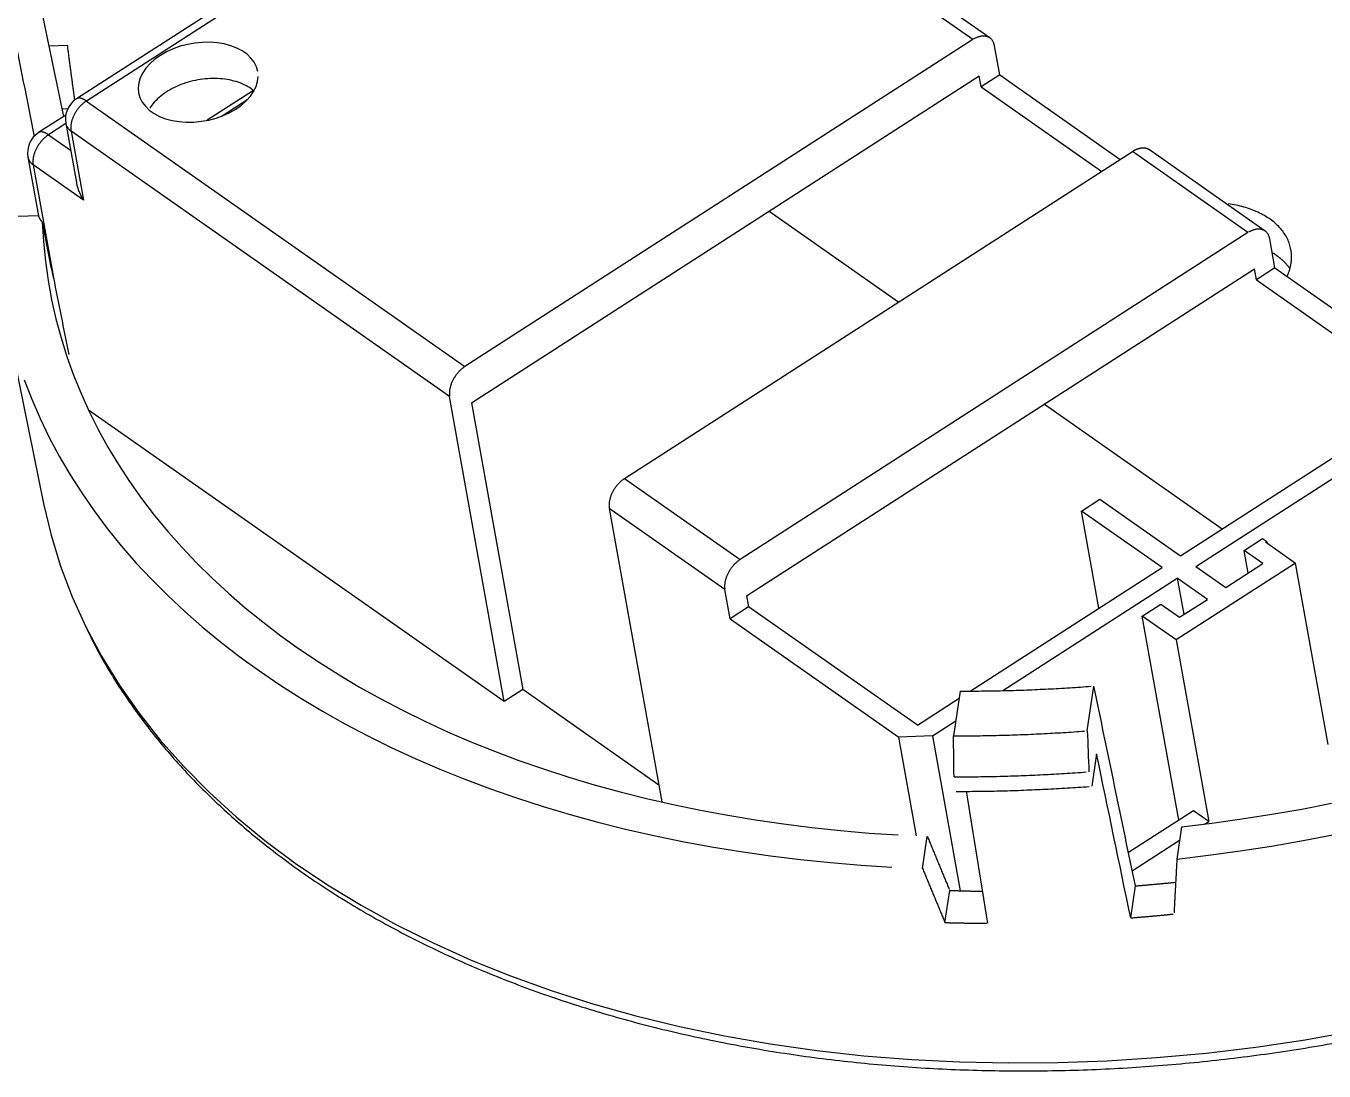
# Model space of a CAD drawing. Extents: x 31 to 995, y 307 to 726.
# Drawn here: x 371.97 to 398.8, y 536.84 to 558.44 of the extents above; entities that cross this region are included whole.
import ezdxf

# ---------------------------------------------------------------- set-up
doc = ezdxf.new("R2010")
doc.units = 0
doc.header["$LTSCALE"] = 10
doc.header["$MEASUREMENT"] = 0
doc.layers.add('3', color=7, linetype='Continuous')

msp = doc.modelspace()

# ---------------------------------------------------------------- linework, layer by layer
at = {"layer": '3', "linetype": 'Continuous'}
for p, q in [((383.509, 563.684), (373.014, 556.931)), ((383.713, 563.639), (373.217, 556.885)), ((391.538, 558.153), (383.713, 563.639)), ((391.892, 558.187), (384.067, 563.673)), ((391.538, 558.153), (381.042, 551.399)), ((372.439, 558.022), (372.821, 558.036)), ((392.096, 557.424), (391.988, 558.024)), ((381.177, 550.649), (391.672, 557.402)), ((391.713, 557.177), (391.672, 557.402)), ((392.096, 557.424), (391.713, 557.177)), ((392.096, 557.424), (394.587, 555.677)), ((376.672, 557.1), (375.716, 556.486)), ((391.713, 557.177), (394.204, 555.431)), ((372.71, 556.725), (372.835, 556.73)), ((373.217, 556.885), (381.042, 551.399)), ((376.002, 556.568), (376.558, 556.925)), ((372.791, 556.592), (372.231, 556.232)), ((372.793, 556.417), (372.435, 556.187)), ((372.792, 556.422), (373.011, 555.2)), ((380.726, 550.777), (372.901, 556.264)), ((372.901, 556.264), (373.156, 554.838)), ((372.435, 556.187), (372.891, 555.867)), ((372.01, 555.724), (372.226, 554.515)), ((384.342, 549.085), (394.838, 555.839)), ((397.226, 554.165), (394.838, 555.839)), ((397.581, 554.199), (395.192, 555.873)), ((372.119, 555.565), (372.536, 553.237)), ((373.156, 554.838), (372.119, 555.565)), ((387.33, 554.608), (390.007, 552.731)), ((372.226, 554.515), (371.31, 554.481)), ((397.226, 554.165), (386.731, 547.411)), ((397.784, 553.436), (397.677, 554.036)), ((386.865, 546.661), (397.361, 553.414)), ((397.401, 553.189), (397.361, 553.414)), ((397.784, 553.436), (397.401, 553.189)), ((397.784, 553.436), (402.524, 550.113)), ((397.401, 553.189), (400.889, 550.744)), ((371.513, 552.609), (372.332, 548.569)), ((381.854, 544.476), (380.726, 550.777)), ((381.177, 550.649), (382.237, 544.722)), ((393.018, 550.62), (396.693, 548.043)), ((395.833, 547.49), (400.889, 550.744)), ((381.854, 544.476), (373.262, 550.499)), ((396.147, 547.27), (401.204, 550.523)), ((384.342, 549.085), (386.731, 547.411)), ((386.415, 546.789), (384.026, 548.464)), ((384.026, 548.464), (385.111, 542.401)), ((393.784, 548.411), (394.167, 548.658)), ((395.45, 547.244), (393.784, 548.411)), ((394.144, 546.403), (393.784, 548.411)), ((394.167, 548.658), (395.833, 547.49)), ((397.147, 547.599), (397.53, 547.845)), ((397.53, 547.845), (397.611, 547.789)), ((397.611, 547.789), (397.588, 547.774)), ((397.588, 547.774), (398.211, 547.338)), ((397.611, 547.789), (397.617, 547.754)), ((398.211, 547.338), (395.744, 545.75)), ((397.536, 547.326), (397.147, 547.599)), ((397.231, 547.129), (397.147, 547.599)), ((398.883, 543.587), (398.211, 547.338)), ((391.487, 544.693), (395.45, 547.244)), ((396.147, 547.27), (396.77, 546.833)), ((396.77, 546.833), (397.536, 547.326)), ((392.157, 544.702), (395.764, 547.023)), ((396.387, 546.586), (395.764, 547.023)), ((395.764, 547.023), (395.899, 546.272)), ((386.522, 546.189), (386.415, 546.789)), ((386.865, 546.661), (386.905, 546.436)), ((395.813, 546.217), (396.387, 546.586)), ((386.905, 546.436), (386.522, 546.189)), ((390.394, 543.99), (386.905, 546.436)), ((395.041, 546.243), (395.424, 546.49)), ((395.424, 546.49), (395.813, 546.217)), ((386.522, 546.189), (390.011, 543.743)), ((395.744, 545.75), (395.041, 546.243)), ((395.796, 542.023), (395.041, 546.243)), ((395.744, 545.75), (396.415, 541.999)), ((382.237, 544.722), (381.854, 544.476)), ((385.048, 542.751), (382.237, 544.722)), ((391.276, 544.693), (391.14, 543.767)), ((393.905, 543.871), (394.042, 544.797)), ((390.394, 543.99), (391.254, 544.543)), ((390.708, 543.77), (391.185, 544.077)), ((390.708, 543.77), (390.011, 543.743)), ((390.376, 541.7), (390.011, 543.743)), ((390.708, 543.77), (391.281, 540.567)), ((394.097, 543.398), (393.998, 542.725)), ((396.101, 542.219), (394.757, 541.355)), ((396.415, 541.999), (396.101, 542.219)), ((396.331, 541.945), (396.415, 541.999)), ((395.854, 541.888), (395.757, 541.223)), ((390.501, 541.026), (390.599, 541.691)), ((394.835, 540.982), (395.814, 541.612)), ((394.802, 540.006), (394.9, 540.668)), ((390.963, 539.91), (391.061, 540.573))]:
    msp.add_line(p, q, dxfattribs=at)
for points in [[(376.758, 557.494, 0), (376.731, 557.592, 0), (376.684, 557.685, 0), (376.62, 557.772, 0), (376.538, 557.85, 0), (376.44, 557.92, 0), (376.327, 557.979, 0), (376.203, 558.028, 0), (376.067, 558.064, 0), (375.923, 558.088, 0), (375.773, 558.099, 0), (375.619, 558.097, 0), (375.463, 558.083, 0), (375.308, 558.055, 0), (375.157, 558.015, 0), (375.012, 557.963, 0), (374.875, 557.901, 0), (374.748, 557.828, 0), (374.634, 557.747, 0), (374.533, 557.658, 0), (374.449, 557.564, 0), (374.381, 557.464, 0), (374.331, 557.362, 0), (374.301, 557.259, 0), (374.289, 557.155, 0), (374.298, 557.053, 0), (374.325, 556.955, 0), (374.372, 556.862, 0), (374.436, 556.776, 0), (374.518, 556.697, 0), (374.616, 556.627, 0), (374.729, 556.568, 0), (374.854, 556.519, 0), (374.989, 556.483, 0), (375.133, 556.459, 0), (375.283, 556.448, 0), (375.437, 556.45, 0), (375.593, 556.465, 0), (375.748, 556.492, 0), (375.899, 556.532, 0), (376.044, 556.584, 0), (376.181, 556.646, 0), (376.308, 556.719, 0), (376.422, 556.8, 0), (376.523, 556.889, 0), (376.607, 556.983, 0), (376.675, 557.083, 0), (376.725, 557.185, 0), (376.755, 557.289, 0), (376.767, 557.392, 0)], [(391.988, 558.024, 0), (391.986, 558.036, 0), (391.983, 558.047, 0), (391.98, 558.058, 0), (391.977, 558.069, 0), (391.973, 558.08, 0), (391.969, 558.09, 0), (391.964, 558.1, 0), (391.959, 558.11, 0), (391.954, 558.119, 0), (391.949, 558.128, 0), (391.943, 558.137, 0), (391.937, 558.145, 0), (391.93, 558.153, 0), (391.923, 558.16, 0), (391.916, 558.167, 0), (391.908, 558.174, 0), (391.901, 558.181, 0), (391.893, 558.187, 0), (391.884, 558.192, 0), (391.876, 558.197, 0), (391.867, 558.202, 0), (391.858, 558.207, 0), (391.848, 558.211, 0), (391.838, 558.214, 0), (391.829, 558.217, 0), (391.818, 558.22, 0), (391.808, 558.222, 0), (391.798, 558.224, 0), (391.787, 558.225, 0), (391.776, 558.226, 0), (391.765, 558.226, 0), (391.754, 558.226, 0), (391.742, 558.226, 0), (391.731, 558.225, 0), (391.719, 558.224, 0), (391.708, 558.222, 0), (391.696, 558.22, 0), (391.684, 558.217, 0), (391.672, 558.214, 0), (391.66, 558.21, 0), (391.648, 558.207, 0), (391.635, 558.202, 0), (391.623, 558.197, 0), (391.611, 558.192, 0), (391.599, 558.187, 0), (391.587, 558.181, 0), (391.574, 558.174, 0), (391.562, 558.167, 0), (391.55, 558.16, 0)], [(372.821, 558.036, 0), (372.824, 558.013, 0), (372.827, 557.991, 0), (372.83, 557.968, 0), (372.833, 557.945, 0), (372.836, 557.923, 0), (372.839, 557.9, 0), (372.842, 557.877, 0), (372.845, 557.854, 0), (372.848, 557.832, 0), (372.851, 557.809, 0), (372.854, 557.786, 0), (372.857, 557.764, 0), (372.86, 557.741, 0), (372.863, 557.718, 0), (372.866, 557.695, 0), (372.869, 557.673, 0), (372.872, 557.65, 0), (372.875, 557.627, 0), (372.878, 557.605, 0), (372.881, 557.582, 0), (372.884, 557.559, 0), (372.887, 557.537, 0), (372.89, 557.514, 0), (372.893, 557.491, 0), (372.896, 557.468, 0), (372.899, 557.446, 0), (372.902, 557.423, 0), (372.905, 557.4, 0), (372.908, 557.378, 0), (372.911, 557.355, 0), (372.914, 557.332, 0), (372.917, 557.309, 0), (372.921, 557.287, 0), (372.924, 557.264, 0), (372.927, 557.241, 0), (372.93, 557.219, 0), (372.933, 557.196, 0), (372.936, 557.173, 0), (372.939, 557.151, 0), (372.942, 557.128, 0), (372.945, 557.105, 0), (372.948, 557.082, 0), (372.951, 557.06, 0), (372.954, 557.037, 0), (372.957, 557.014, 0), (372.96, 556.992, 0), (372.963, 556.969, 0), (372.966, 556.946, 0), (372.969, 556.924, 0)], [(376.62, 557.14, 0), (376.586, 557.162, 0), (376.551, 557.183, 0), (376.515, 557.203, 0), (376.477, 557.222, 0), (376.437, 557.24, 0), (376.396, 557.257, 0), (376.354, 557.272, 0), (376.311, 557.286, 0), (376.266, 557.298, 0), (376.221, 557.31, 0), (376.174, 557.32, 0), (376.127, 557.328, 0), (376.079, 557.335, 0), (376.03, 557.341, 0), (375.98, 557.345, 0), (375.93, 557.348, 0), (375.88, 557.35, 0), (375.829, 557.35, 0), (375.778, 557.348, 0), (375.726, 557.346, 0), (375.675, 557.341, 0), (375.623, 557.336, 0), (375.572, 557.329, 0), (375.521, 557.32, 0), (375.47, 557.31, 0), (375.419, 557.299, 0), (375.369, 557.287, 0), (375.319, 557.273, 0), (375.27, 557.258, 0), (375.221, 557.241, 0), (375.173, 557.224, 0), (375.127, 557.205, 0), (375.081, 557.185, 0), (375.036, 557.164, 0), (374.992, 557.141, 0), (374.949, 557.118, 0), (374.907, 557.094, 0), (374.867, 557.068, 0), (374.828, 557.042, 0), (374.791, 557.015, 0), (374.755, 556.987, 0), (374.721, 556.958, 0), (374.688, 556.928, 0), (374.657, 556.898, 0), (374.628, 556.867, 0), (374.601, 556.835, 0), (374.575, 556.803, 0), (374.551, 556.771, 0), (374.529, 556.738, 0)], [(376.672, 557.1, 0), (376.671, 557.101, 0), (376.67, 557.102, 0), (376.669, 557.103, 0), (376.668, 557.104, 0), (376.667, 557.104, 0), (376.666, 557.105, 0), (376.665, 557.106, 0), (376.664, 557.107, 0), (376.663, 557.108, 0), (376.662, 557.108, 0), (376.661, 557.109, 0), (376.66, 557.11, 0), (376.659, 557.111, 0), (376.658, 557.112, 0), (376.657, 557.112, 0), (376.656, 557.113, 0), (376.654, 557.114, 0), (376.653, 557.115, 0), (376.652, 557.116, 0), (376.651, 557.116, 0), (376.65, 557.117, 0), (376.649, 557.118, 0), (376.648, 557.119, 0), (376.647, 557.12, 0), (376.646, 557.12, 0), (376.645, 557.121, 0), (376.644, 557.122, 0), (376.643, 557.123, 0), (376.642, 557.123, 0), (376.641, 557.124, 0), (376.64, 557.125, 0), (376.639, 557.126, 0), (376.638, 557.127, 0), (376.637, 557.127, 0), (376.636, 557.128, 0), (376.635, 557.129, 0), (376.634, 557.13, 0), (376.633, 557.13, 0), (376.632, 557.131, 0), (376.631, 557.132, 0), (376.63, 557.133, 0), (376.628, 557.134, 0), (376.627, 557.134, 0), (376.626, 557.135, 0), (376.625, 557.136, 0), (376.624, 557.137, 0), (376.623, 557.137, 0), (376.622, 557.138, 0), (376.621, 557.139, 0)], [(373.217, 556.885, 0), (373.205, 556.877, 0), (373.193, 556.869, 0), (373.181, 556.86, 0), (373.17, 556.851, 0), (373.158, 556.842, 0), (373.146, 556.832, 0), (373.135, 556.822, 0), (373.124, 556.812, 0), (373.113, 556.802, 0), (373.102, 556.791, 0), (373.091, 556.779, 0), (373.081, 556.768, 0), (373.07, 556.756, 0), (373.06, 556.745, 0), (373.05, 556.732, 0), (373.041, 556.72, 0), (373.031, 556.707, 0), (373.022, 556.695, 0), (373.013, 556.682, 0), (373.005, 556.669, 0), (372.996, 556.655, 0), (372.988, 556.642, 0), (372.98, 556.628, 0), (372.973, 556.615, 0), (372.966, 556.601, 0), (372.959, 556.587, 0), (372.952, 556.573, 0), (372.946, 556.559, 0), (372.94, 556.545, 0), (372.935, 556.531, 0), (372.93, 556.517, 0), (372.925, 556.503, 0), (372.92, 556.489, 0), (372.916, 556.475, 0), (372.912, 556.461, 0), (372.909, 556.447, 0), (372.906, 556.433, 0), (372.903, 556.419, 0), (372.901, 556.405, 0), (372.899, 556.392, 0), (372.898, 556.378, 0), (372.896, 556.365, 0), (372.896, 556.351, 0), (372.895, 556.338, 0), (372.895, 556.325, 0), (372.896, 556.313, 0), (372.896, 556.3, 0), (372.898, 556.288, 0), (372.899, 556.275, 0)], [(373.217, 556.885, 0), (373.212, 556.889, 0), (373.207, 556.892, 0), (373.202, 556.895, 0), (373.197, 556.898, 0), (373.192, 556.901, 0), (373.188, 556.904, 0), (373.183, 556.907, 0), (373.178, 556.91, 0), (373.173, 556.913, 0), (373.168, 556.915, 0), (373.164, 556.918, 0), (373.159, 556.92, 0), (373.154, 556.922, 0), (373.15, 556.924, 0), (373.145, 556.926, 0), (373.14, 556.928, 0), (373.136, 556.93, 0), (373.131, 556.932, 0), (373.127, 556.934, 0), (373.123, 556.935, 0), (373.118, 556.937, 0), (373.114, 556.938, 0), (373.11, 556.939, 0), (373.105, 556.94, 0), (373.101, 556.941, 0), (373.097, 556.942, 0), (373.093, 556.943, 0), (373.089, 556.943, 0), (373.085, 556.944, 0), (373.081, 556.944, 0), (373.077, 556.945, 0), (373.073, 556.945, 0), (373.069, 556.945, 0), (373.066, 556.945, 0), (373.062, 556.945, 0), (373.058, 556.945, 0), (373.055, 556.944, 0), (373.051, 556.944, 0), (373.048, 556.944, 0), (373.044, 556.943, 0), (373.041, 556.942, 0), (373.038, 556.941, 0), (373.034, 556.94, 0), (373.031, 556.939, 0), (373.028, 556.938, 0), (373.025, 556.937, 0), (373.022, 556.935, 0), (373.019, 556.934, 0), (373.016, 556.932, 0)], [(372.435, 556.187, 0), (372.43, 556.19, 0), (372.425, 556.194, 0), (372.42, 556.197, 0), (372.415, 556.2, 0), (372.41, 556.203, 0), (372.405, 556.206, 0), (372.401, 556.209, 0), (372.396, 556.212, 0), (372.391, 556.214, 0), (372.386, 556.217, 0), (372.382, 556.219, 0), (372.377, 556.222, 0), (372.372, 556.224, 0), (372.368, 556.226, 0), (372.363, 556.228, 0), (372.358, 556.23, 0), (372.354, 556.232, 0), (372.349, 556.234, 0), (372.345, 556.235, 0), (372.341, 556.237, 0), (372.336, 556.238, 0), (372.332, 556.24, 0), (372.328, 556.241, 0), (372.323, 556.242, 0), (372.319, 556.243, 0), (372.315, 556.244, 0), (372.311, 556.244, 0), (372.307, 556.245, 0), (372.303, 556.246, 0), (372.299, 556.246, 0), (372.295, 556.246, 0), (372.291, 556.247, 0), (372.287, 556.247, 0), (372.283, 556.247, 0), (372.28, 556.247, 0), (372.276, 556.247, 0), (372.273, 556.246, 0), (372.269, 556.246, 0), (372.266, 556.245, 0), (372.262, 556.245, 0), (372.259, 556.244, 0), (372.255, 556.243, 0), (372.252, 556.242, 0), (372.249, 556.241, 0), (372.246, 556.24, 0), (372.243, 556.238, 0), (372.24, 556.237, 0), (372.237, 556.236, 0), (372.234, 556.234, 0)], [(372.792, 556.422, 0), (372.793, 556.418, 0), (372.793, 556.415, 0), (372.794, 556.411, 0), (372.795, 556.408, 0), (372.796, 556.404, 0), (372.797, 556.4, 0), (372.798, 556.397, 0), (372.799, 556.393, 0), (372.8, 556.39, 0), (372.802, 556.386, 0), (372.803, 556.383, 0), (372.804, 556.379, 0), (372.806, 556.376, 0), (372.807, 556.372, 0), (372.809, 556.369, 0), (372.811, 556.366, 0), (372.812, 556.362, 0), (372.814, 556.359, 0), (372.816, 556.355, 0), (372.818, 556.352, 0), (372.82, 556.349, 0), (372.822, 556.345, 0), (372.824, 556.342, 0), (372.826, 556.339, 0), (372.828, 556.336, 0), (372.83, 556.333, 0), (372.833, 556.329, 0), (372.835, 556.326, 0), (372.837, 556.323, 0), (372.84, 556.32, 0), (372.842, 556.317, 0), (372.845, 556.314, 0), (372.848, 556.311, 0), (372.85, 556.308, 0), (372.853, 556.305, 0), (372.856, 556.302, 0), (372.859, 556.299, 0), (372.862, 556.296, 0), (372.865, 556.293, 0), (372.868, 556.29, 0), (372.871, 556.288, 0), (372.874, 556.285, 0), (372.877, 556.282, 0), (372.88, 556.279, 0), (372.884, 556.277, 0), (372.887, 556.274, 0), (372.891, 556.271, 0), (372.894, 556.269, 0), (372.897, 556.266, 0)], [(372.435, 556.187, 0), (372.423, 556.179, 0), (372.411, 556.171, 0), (372.399, 556.162, 0), (372.387, 556.153, 0), (372.376, 556.144, 0), (372.364, 556.134, 0), (372.353, 556.124, 0), (372.342, 556.114, 0), (372.331, 556.103, 0), (372.32, 556.092, 0), (372.309, 556.081, 0), (372.299, 556.07, 0), (372.288, 556.058, 0), (372.278, 556.046, 0), (372.268, 556.034, 0), (372.259, 556.022, 0), (372.249, 556.009, 0), (372.24, 555.996, 0), (372.231, 555.983, 0), (372.223, 555.97, 0), (372.214, 555.957, 0), (372.206, 555.944, 0), (372.198, 555.93, 0), (372.191, 555.917, 0), (372.184, 555.903, 0), (372.177, 555.889, 0), (372.17, 555.875, 0), (372.164, 555.861, 0), (372.158, 555.847, 0), (372.153, 555.833, 0), (372.147, 555.819, 0), (372.143, 555.805, 0), (372.138, 555.791, 0), (372.134, 555.777, 0), (372.13, 555.762, 0), (372.127, 555.748, 0), (372.124, 555.735, 0), (372.121, 555.721, 0), (372.119, 555.707, 0), (372.117, 555.693, 0), (372.115, 555.68, 0), (372.114, 555.666, 0), (372.114, 555.653, 0), (372.113, 555.64, 0), (372.113, 555.627, 0), (372.114, 555.614, 0), (372.114, 555.602, 0), (372.116, 555.589, 0), (372.117, 555.577, 0)], [(372.01, 555.724, 0), (372.011, 555.72, 0), (372.011, 555.716, 0), (372.012, 555.713, 0), (372.013, 555.709, 0), (372.014, 555.706, 0), (372.015, 555.702, 0), (372.016, 555.699, 0), (372.017, 555.695, 0), (372.018, 555.691, 0), (372.02, 555.688, 0), (372.021, 555.684, 0), (372.022, 555.681, 0), (372.024, 555.678, 0), (372.025, 555.674, 0), (372.027, 555.671, 0), (372.028, 555.667, 0), (372.03, 555.664, 0), (372.032, 555.66, 0), (372.034, 555.657, 0), (372.036, 555.654, 0), (372.038, 555.65, 0), (372.04, 555.647, 0), (372.042, 555.644, 0), (372.044, 555.641, 0), (372.046, 555.637, 0), (372.048, 555.634, 0), (372.05, 555.631, 0), (372.053, 555.628, 0), (372.055, 555.625, 0), (372.058, 555.622, 0), (372.06, 555.619, 0), (372.063, 555.616, 0), (372.065, 555.613, 0), (372.068, 555.61, 0), (372.071, 555.607, 0), (372.074, 555.604, 0), (372.077, 555.601, 0), (372.08, 555.598, 0), (372.083, 555.595, 0), (372.086, 555.592, 0), (372.089, 555.589, 0), (372.092, 555.586, 0), (372.095, 555.584, 0), (372.098, 555.581, 0), (372.102, 555.578, 0), (372.105, 555.576, 0), (372.108, 555.573, 0), (372.112, 555.57, 0), (372.115, 555.568, 0)], [(395.192, 555.873, 0), (395.187, 555.877, 0), (395.181, 555.881, 0), (395.176, 555.884, 0), (395.17, 555.887, 0), (395.164, 555.89, 0), (395.158, 555.893, 0), (395.152, 555.895, 0), (395.146, 555.898, 0), (395.14, 555.9, 0), (395.134, 555.902, 0), (395.128, 555.904, 0), (395.121, 555.906, 0), (395.115, 555.907, 0), (395.108, 555.908, 0), (395.101, 555.91, 0), (395.095, 555.911, 0), (395.088, 555.911, 0), (395.081, 555.912, 0), (395.074, 555.913, 0), (395.067, 555.913, 0), (395.06, 555.913, 0), (395.052, 555.913, 0), (395.045, 555.913, 0), (395.038, 555.912, 0), (395.03, 555.911, 0), (395.023, 555.911, 0), (395.016, 555.91, 0), (395.008, 555.909, 0), (395.001, 555.907, 0), (394.993, 555.906, 0), (394.985, 555.904, 0), (394.978, 555.902, 0), (394.97, 555.9, 0), (394.962, 555.898, 0), (394.955, 555.895, 0), (394.947, 555.893, 0), (394.939, 555.89, 0), (394.931, 555.887, 0), (394.923, 555.884, 0), (394.916, 555.881, 0), (394.908, 555.877, 0), (394.9, 555.874, 0), (394.892, 555.87, 0), (394.884, 555.866, 0), (394.877, 555.862, 0), (394.869, 555.858, 0), (394.861, 555.853, 0), (394.853, 555.849, 0), (394.846, 555.844, 0)], [(373.011, 555.2, 0), (373.012, 555.192, 0), (373.013, 555.185, 0), (373.015, 555.178, 0), (373.016, 555.171, 0), (373.018, 555.163, 0), (373.02, 555.156, 0), (373.021, 555.149, 0), (373.023, 555.141, 0), (373.025, 555.134, 0), (373.027, 555.127, 0), (373.029, 555.119, 0), (373.031, 555.112, 0), (373.033, 555.104, 0), (373.035, 555.097, 0), (373.038, 555.09, 0), (373.04, 555.082, 0), (373.042, 555.075, 0), (373.045, 555.068, 0), (373.048, 555.06, 0), (373.05, 555.053, 0), (373.053, 555.046, 0), (373.056, 555.038, 0), (373.058, 555.031, 0), (373.061, 555.023, 0), (373.064, 555.016, 0), (373.067, 555.009, 0), (373.07, 555.002, 0), (373.073, 554.994, 0), (373.076, 554.987, 0), (373.08, 554.98, 0), (373.083, 554.972, 0), (373.086, 554.965, 0), (373.09, 554.958, 0), (373.093, 554.951, 0), (373.097, 554.943, 0), (373.1, 554.936, 0), (373.104, 554.929, 0), (373.108, 554.922, 0), (373.111, 554.915, 0), (373.115, 554.908, 0), (373.119, 554.901, 0), (373.123, 554.894, 0), (373.127, 554.887, 0), (373.131, 554.88, 0), (373.135, 554.873, 0), (373.139, 554.866, 0), (373.143, 554.859, 0), (373.147, 554.852, 0), (373.152, 554.845, 0)], [(398.114, 553.813, 0), (398.109, 553.842, 0), (398.102, 553.871, 0), (398.094, 553.899, 0), (398.086, 553.927, 0), (398.076, 553.955, 0), (398.065, 553.983, 0), (398.054, 554.01, 0), (398.041, 554.037, 0), (398.027, 554.064, 0), (398.013, 554.091, 0), (397.997, 554.117, 0), (397.981, 554.143, 0), (397.963, 554.168, 0), (397.945, 554.193, 0), (397.926, 554.218, 0), (397.905, 554.242, 0), (397.884, 554.266, 0), (397.862, 554.29, 0), (397.839, 554.313, 0), (397.816, 554.336, 0), (397.791, 554.358, 0), (397.766, 554.38, 0), (397.739, 554.401, 0), (397.712, 554.422, 0), (397.684, 554.442, 0), (397.656, 554.462, 0), (397.626, 554.481, 0), (397.596, 554.5, 0), (397.565, 554.519, 0), (397.533, 554.536, 0), (397.501, 554.553, 0), (397.468, 554.57, 0), (397.434, 554.586, 0), (397.399, 554.602, 0), (397.364, 554.616, 0), (397.329, 554.631, 0), (397.292, 554.644, 0), (397.255, 554.657, 0), (397.218, 554.67, 0), (397.18, 554.682, 0), (397.141, 554.693, 0), (397.102, 554.704, 0), (397.063, 554.713, 0), (397.023, 554.723, 0), (396.982, 554.731, 0), (396.941, 554.739, 0), (396.9, 554.747, 0), (396.858, 554.753, 0), (396.816, 554.759, 0)], [(372.226, 554.515, 0), (372.227, 554.512, 0), (372.228, 554.509, 0), (372.228, 554.506, 0), (372.229, 554.504, 0), (372.23, 554.501, 0), (372.231, 554.498, 0), (372.232, 554.495, 0), (372.233, 554.492, 0), (372.234, 554.49, 0), (372.235, 554.487, 0), (372.236, 554.484, 0), (372.237, 554.481, 0), (372.238, 554.478, 0), (372.239, 554.476, 0), (372.24, 554.473, 0), (372.242, 554.47, 0), (372.243, 554.468, 0), (372.244, 554.465, 0), (372.246, 554.462, 0), (372.247, 554.459, 0), (372.248, 554.457, 0), (372.25, 554.454, 0), (372.251, 554.452, 0), (372.253, 554.449, 0), (372.255, 554.446, 0), (372.256, 554.444, 0), (372.258, 554.441, 0), (372.26, 554.439, 0), (372.261, 554.436, 0), (372.263, 554.433, 0), (372.265, 554.431, 0), (372.267, 554.428, 0), (372.269, 554.426, 0), (372.271, 554.423, 0), (372.273, 554.421, 0), (372.275, 554.419, 0), (372.277, 554.416, 0), (372.279, 554.414, 0), (372.281, 554.411, 0), (372.283, 554.409, 0), (372.285, 554.407, 0), (372.288, 554.404, 0), (372.29, 554.402, 0), (372.292, 554.4, 0), (372.295, 554.397, 0), (372.297, 554.395, 0), (372.299, 554.393, 0), (372.302, 554.39, 0), (372.304, 554.388, 0)], [(372.307, 554.386, 0), (372.33, 553.981, 0), (372.37, 553.578, 0), (372.426, 553.178, 0), (372.499, 552.78, 0), (372.588, 552.385, 0), (372.694, 551.994, 0), (372.815, 551.607, 0), (372.953, 551.223, 0), (373.107, 550.844, 0), (373.276, 550.469, 0), (373.462, 550.099, 0), (373.663, 549.734, 0), (373.88, 549.374, 0), (374.112, 549.02, 0), (374.359, 548.672, 0), (374.622, 548.329, 0), (374.899, 547.993, 0), (375.191, 547.663, 0), (375.497, 547.34, 0), (375.817, 547.024, 0), (376.152, 546.716, 0), (376.5, 546.414, 0), (376.862, 546.121, 0), (377.237, 545.835, 0), (377.625, 545.557, 0), (378.026, 545.287, 0), (378.439, 545.026, 0), (378.864, 544.773, 0), (379.302, 544.53, 0), (379.75, 544.295, 0), (380.21, 544.069, 0), (380.681, 543.853, 0), (381.162, 543.646, 0), (381.654, 543.449, 0), (382.155, 543.261, 0), (382.666, 543.084, 0), (383.186, 542.916, 0), (383.714, 542.758, 0), (384.251, 542.611, 0), (384.796, 542.474, 0), (385.349, 542.347, 0), (385.909, 542.231, 0), (386.476, 542.126, 0), (387.049, 542.031, 0), (387.628, 541.947, 0), (388.213, 541.874, 0), (388.803, 541.812, 0), (389.397, 541.76, 0), (389.996, 541.72, 0)], [(397.677, 554.036, 0), (397.674, 554.048, 0), (397.672, 554.059, 0), (397.669, 554.07, 0), (397.665, 554.081, 0), (397.661, 554.092, 0), (397.657, 554.102, 0), (397.653, 554.112, 0), (397.648, 554.122, 0), (397.643, 554.131, 0), (397.637, 554.14, 0), (397.631, 554.149, 0), (397.625, 554.157, 0), (397.618, 554.165, 0), (397.612, 554.172, 0), (397.604, 554.179, 0), (397.597, 554.186, 0), (397.589, 554.193, 0), (397.581, 554.199, 0), (397.573, 554.204, 0), (397.564, 554.209, 0), (397.555, 554.214, 0), (397.546, 554.219, 0), (397.536, 554.222, 0), (397.527, 554.226, 0), (397.517, 554.229, 0), (397.507, 554.232, 0), (397.496, 554.234, 0), (397.486, 554.236, 0), (397.475, 554.237, 0), (397.464, 554.238, 0), (397.453, 554.238, 0), (397.442, 554.238, 0), (397.431, 554.238, 0), (397.419, 554.237, 0), (397.408, 554.236, 0), (397.396, 554.234, 0), (397.384, 554.232, 0), (397.372, 554.229, 0), (397.36, 554.226, 0), (397.348, 554.222, 0), (397.336, 554.218, 0), (397.324, 554.214, 0), (397.312, 554.209, 0), (397.299, 554.204, 0), (397.287, 554.199, 0), (397.275, 554.193, 0), (397.263, 554.186, 0), (397.251, 554.179, 0), (397.238, 554.172, 0)], [(398.035, 553.26, 0), (398.04, 553.271, 0), (398.045, 553.282, 0), (398.049, 553.293, 0), (398.054, 553.304, 0), (398.059, 553.315, 0), (398.063, 553.326, 0), (398.067, 553.337, 0), (398.071, 553.349, 0), (398.075, 553.36, 0), (398.079, 553.371, 0), (398.082, 553.382, 0), (398.086, 553.393, 0), (398.089, 553.404, 0), (398.092, 553.415, 0), (398.095, 553.427, 0), (398.098, 553.438, 0), (398.101, 553.449, 0), (398.104, 553.46, 0), (398.106, 553.471, 0), (398.109, 553.482, 0), (398.111, 553.494, 0), (398.113, 553.505, 0), (398.115, 553.516, 0), (398.117, 553.527, 0), (398.118, 553.538, 0), (398.12, 553.549, 0), (398.121, 553.561, 0), (398.123, 553.572, 0), (398.124, 553.583, 0), (398.125, 553.594, 0), (398.126, 553.605, 0), (398.126, 553.616, 0), (398.127, 553.627, 0), (398.127, 553.638, 0), (398.127, 553.649, 0), (398.128, 553.66, 0), (398.128, 553.671, 0), (398.127, 553.682, 0), (398.127, 553.693, 0), (398.127, 553.704, 0), (398.126, 553.715, 0), (398.125, 553.726, 0), (398.124, 553.737, 0), (398.123, 553.748, 0), (398.122, 553.759, 0), (398.121, 553.77, 0), (398.12, 553.781, 0), (398.118, 553.792, 0), (398.116, 553.802, 0)], [(398.094, 553.422, 0), (398.089, 553.43, 0), (398.083, 553.437, 0), (398.078, 553.445, 0), (398.072, 553.452, 0), (398.066, 553.46, 0), (398.061, 553.467, 0), (398.055, 553.474, 0), (398.049, 553.482, 0), (398.043, 553.489, 0), (398.036, 553.496, 0), (398.03, 553.503, 0), (398.024, 553.51, 0), (398.017, 553.518, 0), (398.011, 553.525, 0), (398.004, 553.532, 0), (397.998, 553.539, 0), (397.991, 553.546, 0), (397.984, 553.552, 0), (397.977, 553.559, 0), (397.97, 553.566, 0), (397.963, 553.573, 0), (397.956, 553.58, 0), (397.949, 553.586, 0), (397.942, 553.593, 0), (397.934, 553.6, 0), (397.927, 553.606, 0), (397.92, 553.613, 0), (397.912, 553.619, 0), (397.904, 553.626, 0), (397.897, 553.632, 0), (397.889, 553.639, 0), (397.881, 553.645, 0), (397.873, 553.651, 0), (397.865, 553.658, 0), (397.857, 553.664, 0), (397.849, 553.67, 0), (397.841, 553.676, 0), (397.832, 553.682, 0), (397.824, 553.688, 0), (397.816, 553.694, 0), (397.807, 553.7, 0), (397.798, 553.706, 0), (397.79, 553.712, 0), (397.781, 553.718, 0), (397.772, 553.724, 0), (397.764, 553.729, 0), (397.755, 553.735, 0), (397.746, 553.741, 0), (397.737, 553.746, 0)], [(381.042, 551.399, 0), (381.03, 551.391, 0), (381.019, 551.383, 0), (381.007, 551.374, 0), (380.995, 551.365, 0), (380.983, 551.356, 0), (380.972, 551.346, 0), (380.96, 551.336, 0), (380.949, 551.326, 0), (380.938, 551.315, 0), (380.927, 551.304, 0), (380.917, 551.293, 0), (380.906, 551.282, 0), (380.896, 551.27, 0), (380.886, 551.258, 0), (380.876, 551.246, 0), (380.866, 551.234, 0), (380.857, 551.221, 0), (380.848, 551.208, 0), (380.839, 551.195, 0), (380.83, 551.182, 0), (380.822, 551.169, 0), (380.814, 551.156, 0), (380.806, 551.142, 0), (380.798, 551.128, 0), (380.791, 551.115, 0), (380.784, 551.101, 0), (380.778, 551.087, 0), (380.772, 551.073, 0), (380.766, 551.059, 0), (380.76, 551.045, 0), (380.755, 551.031, 0), (380.75, 551.017, 0), (380.746, 551.003, 0), (380.742, 550.988, 0), (380.738, 550.974, 0), (380.734, 550.96, 0), (380.731, 550.947, 0), (380.729, 550.933, 0), (380.726, 550.919, 0), (380.725, 550.905, 0), (380.723, 550.892, 0), (380.722, 550.878, 0), (380.721, 550.865, 0), (380.721, 550.852, 0), (380.721, 550.839, 0), (380.721, 550.826, 0), (380.722, 550.814, 0), (380.723, 550.801, 0), (380.725, 550.789, 0)], [(371.931, 551.127, 0), (372.087, 550.724, 0), (372.26, 550.327, 0), (372.451, 549.934, 0), (372.657, 549.546, 0), (372.881, 549.164, 0), (373.121, 548.787, 0), (373.378, 548.417, 0), (373.65, 548.053, 0), (373.939, 547.696, 0), (374.243, 547.346, 0), (374.563, 547.003, 0), (374.899, 546.667, 0), (375.249, 546.339, 0), (375.614, 546.019, 0), (375.993, 545.707, 0), (376.387, 545.403, 0), (376.795, 545.108, 0), (377.217, 544.822, 0), (377.651, 544.545, 0), (378.099, 544.277, 0), (378.56, 544.018, 0), (379.033, 543.769, 0), (379.518, 543.529, 0), (380.014, 543.3, 0), (380.522, 543.081, 0), (381.041, 542.872, 0), (381.571, 542.673, 0), (382.11, 542.485, 0), (382.66, 542.308, 0), (383.219, 542.142, 0), (383.786, 541.986, 0), (384.363, 541.842, 0), (384.947, 541.708, 0), (385.539, 541.587, 0), (386.139, 541.476, 0), (386.745, 541.377, 0), (387.358, 541.289, 0), (387.976, 541.213, 0), (388.601, 541.149, 0), (389.23, 541.096, 0), (389.863, 541.055, 0)], [(384.342, 549.085, 0), (384.33, 549.077, 0), (384.318, 549.069, 0), (384.307, 549.061, 0), (384.295, 549.052, 0), (384.283, 549.042, 0), (384.272, 549.033, 0), (384.26, 549.023, 0), (384.249, 549.012, 0), (384.238, 549.002, 0), (384.227, 548.991, 0), (384.217, 548.98, 0), (384.206, 548.968, 0), (384.196, 548.957, 0), (384.186, 548.945, 0), (384.176, 548.933, 0), (384.166, 548.92, 0), (384.157, 548.908, 0), (384.148, 548.895, 0), (384.139, 548.882, 0), (384.13, 548.869, 0), (384.122, 548.856, 0), (384.114, 548.842, 0), (384.106, 548.829, 0), (384.098, 548.815, 0), (384.091, 548.801, 0), (384.084, 548.787, 0), (384.078, 548.773, 0), (384.072, 548.759, 0), (384.066, 548.745, 0), (384.06, 548.731, 0), (384.055, 548.717, 0), (384.05, 548.703, 0), (384.046, 548.689, 0), (384.041, 548.675, 0), (384.038, 548.661, 0), (384.034, 548.647, 0), (384.031, 548.633, 0), (384.029, 548.619, 0), (384.026, 548.605, 0), (384.024, 548.592, 0), (384.023, 548.578, 0), (384.022, 548.565, 0), (384.021, 548.552, 0), (384.021, 548.538, 0), (384.021, 548.525, 0), (384.021, 548.513, 0), (384.022, 548.5, 0), (384.023, 548.488, 0), (384.024, 548.476, 0)], [(372.332, 548.57, 0), (372.487, 547.917, 0), (372.684, 547.275, 0), (372.924, 546.642, 0), (373.207, 546.022, 0), (373.531, 545.414, 0), (373.896, 544.82, 0), (374.301, 544.241, 0), (374.746, 543.678, 0), (375.23, 543.132, 0), (375.752, 542.604, 0), (376.311, 542.095, 0), (376.906, 541.606, 0), (377.536, 541.137, 0), (378.2, 540.691, 0), (378.897, 540.266, 0), (379.625, 539.865, 0), (380.383, 539.488, 0), (381.169, 539.135, 0), (381.983, 538.808, 0), (382.822, 538.507, 0), (383.686, 538.231, 0), (384.573, 537.983, 0), (385.48, 537.762, 0), (386.407, 537.569, 0), (387.352, 537.404, 0), (388.313, 537.267, 0), (389.288, 537.159, 0), (390.276, 537.08, 0), (391.274, 537.03, 0), (392.281, 537.009, 0), (393.296, 537.017, 0), (394.316, 537.054, 0), (395.339, 537.12, 0), (396.363, 537.214, 0), (397.388, 537.338, 0), (398.41, 537.49, 0), (399.429, 537.671, 0)], [(386.731, 547.411, 0), (386.719, 547.403, 0), (386.707, 547.395, 0), (386.695, 547.386, 0), (386.683, 547.377, 0), (386.672, 547.368, 0), (386.66, 547.358, 0), (386.649, 547.348, 0), (386.638, 547.338, 0), (386.627, 547.327, 0), (386.616, 547.316, 0), (386.605, 547.305, 0), (386.595, 547.294, 0), (386.584, 547.282, 0), (386.574, 547.27, 0), (386.564, 547.258, 0), (386.555, 547.246, 0), (386.545, 547.233, 0), (386.536, 547.22, 0), (386.527, 547.207, 0), (386.518, 547.194, 0), (386.51, 547.181, 0), (386.502, 547.168, 0), (386.494, 547.154, 0), (386.487, 547.14, 0), (386.48, 547.127, 0), (386.473, 547.113, 0), (386.466, 547.099, 0), (386.46, 547.085, 0), (386.454, 547.071, 0), (386.449, 547.057, 0), (386.443, 547.043, 0), (386.439, 547.029, 0), (386.434, 547.015, 0), (386.43, 547, 0), (386.426, 546.986, 0), (386.423, 546.972, 0), (386.42, 546.958, 0), (386.417, 546.945, 0), (386.415, 546.931, 0), (386.413, 546.917, 0), (386.411, 546.904, 0), (386.41, 546.89, 0), (386.409, 546.877, 0), (386.409, 546.864, 0), (386.409, 546.851, 0), (386.409, 546.838, 0), (386.41, 546.826, 0), (386.411, 546.813, 0), (386.413, 546.801, 0)], [(391.276, 544.693, 0), (391.331, 544.693, 0), (391.386, 544.693, 0), (391.441, 544.693, 0), (391.496, 544.693, 0), (391.551, 544.693, 0), (391.606, 544.694, 0), (391.661, 544.694, 0), (391.716, 544.695, 0), (391.771, 544.695, 0), (391.826, 544.696, 0), (391.881, 544.697, 0), (391.936, 544.698, 0), (391.992, 544.699, 0), (392.047, 544.7, 0), (392.102, 544.701, 0), (392.157, 544.702, 0), (392.212, 544.703, 0), (392.268, 544.705, 0), (392.323, 544.706, 0), (392.378, 544.708, 0), (392.433, 544.71, 0), (392.489, 544.711, 0), (392.544, 544.713, 0), (392.599, 544.715, 0), (392.655, 544.717, 0), (392.71, 544.719, 0), (392.765, 544.721, 0), (392.821, 544.724, 0), (392.876, 544.726, 0), (392.932, 544.729, 0), (392.987, 544.731, 0), (393.042, 544.734, 0), (393.098, 544.737, 0), (393.153, 544.739, 0), (393.209, 544.742, 0), (393.264, 544.745, 0), (393.32, 544.748, 0), (393.375, 544.752, 0), (393.431, 544.755, 0), (393.486, 544.758, 0), (393.542, 544.762, 0), (393.597, 544.765, 0), (393.653, 544.769, 0), (393.708, 544.773, 0), (393.764, 544.776, 0), (393.819, 544.78, 0), (393.875, 544.784, 0), (393.931, 544.788, 0), (393.986, 544.792, 0)], [(391.14, 543.767, 0), (391.195, 543.767, 0), (391.249, 543.767, 0), (391.304, 543.767, 0), (391.359, 543.768, 0), (391.415, 543.768, 0), (391.47, 543.768, 0), (391.525, 543.769, 0), (391.58, 543.77, 0), (391.635, 543.77, 0), (391.69, 543.771, 0), (391.745, 543.772, 0), (391.8, 543.773, 0), (391.855, 543.774, 0), (391.911, 543.775, 0), (391.966, 543.776, 0), (392.021, 543.778, 0), (392.076, 543.779, 0), (392.131, 543.78, 0), (392.187, 543.782, 0), (392.242, 543.783, 0), (392.297, 543.785, 0), (392.353, 543.787, 0), (392.408, 543.789, 0), (392.463, 543.791, 0), (392.519, 543.793, 0), (392.574, 543.795, 0), (392.629, 543.797, 0), (392.685, 543.799, 0), (392.74, 543.802, 0), (392.795, 543.804, 0), (392.851, 543.807, 0), (392.906, 543.809, 0), (392.962, 543.812, 0), (393.017, 543.815, 0), (393.073, 543.818, 0), (393.128, 543.821, 0), (393.183, 543.824, 0), (393.239, 543.827, 0), (393.294, 543.83, 0), (393.35, 543.833, 0), (393.405, 543.837, 0), (393.461, 543.84, 0), (393.516, 543.844, 0), (393.572, 543.847, 0), (393.628, 543.851, 0), (393.683, 543.855, 0), (393.739, 543.859, 0), (393.794, 543.863, 0), (393.85, 543.867, 0)], [(391.151, 542.92, 0), (391.207, 542.92, 0), (391.262, 542.92, 0), (391.318, 542.921, 0), (391.373, 542.921, 0), (391.428, 542.921, 0), (391.484, 542.922, 0), (391.539, 542.922, 0), (391.595, 542.923, 0), (391.65, 542.924, 0), (391.706, 542.925, 0), (391.761, 542.925, 0), (391.817, 542.926, 0), (391.873, 542.927, 0), (391.928, 542.929, 0), (391.984, 542.93, 0), (392.039, 542.931, 0), (392.095, 542.932, 0), (392.151, 542.934, 0), (392.206, 542.936, 0), (392.262, 542.937, 0), (392.318, 542.939, 0), (392.374, 542.941, 0), (392.429, 542.943, 0), (392.485, 542.945, 0), (392.541, 542.947, 0), (392.596, 542.949, 0), (392.652, 542.951, 0), (392.708, 542.953, 0), (392.764, 542.956, 0), (392.82, 542.958, 0), (392.875, 542.961, 0), (392.931, 542.963, 0), (392.987, 542.966, 0), (393.043, 542.969, 0), (393.099, 542.972, 0), (393.155, 542.975, 0), (393.211, 542.978, 0), (393.266, 542.981, 0), (393.322, 542.984, 0), (393.378, 542.987, 0), (393.434, 542.991, 0), (393.49, 542.994, 0), (393.546, 542.998, 0), (393.602, 543.001, 0), (393.658, 543.005, 0), (393.714, 543.009, 0), (393.77, 543.013, 0), (393.826, 543.017, 0), (393.882, 543.021, 0)], [(391.198, 542.62, 0), (391.254, 542.62, 0), (391.31, 542.62, 0), (391.365, 542.621, 0), (391.421, 542.621, 0), (391.477, 542.621, 0), (391.532, 542.622, 0), (391.588, 542.622, 0), (391.644, 542.623, 0), (391.7, 542.624, 0), (391.755, 542.624, 0), (391.811, 542.625, 0), (391.867, 542.626, 0), (391.923, 542.627, 0), (391.979, 542.628, 0), (392.035, 542.63, 0), (392.091, 542.631, 0), (392.147, 542.632, 0), (392.203, 542.634, 0), (392.258, 542.635, 0), (392.314, 542.637, 0), (392.37, 542.639, 0), (392.426, 542.641, 0), (392.482, 542.642, 0), (392.538, 542.644, 0), (392.594, 542.646, 0), (392.65, 542.649, 0), (392.707, 542.651, 0), (392.763, 542.653, 0), (392.819, 542.656, 0), (392.875, 542.658, 0), (392.931, 542.661, 0), (392.987, 542.663, 0), (393.043, 542.666, 0), (393.099, 542.669, 0), (393.155, 542.672, 0), (393.211, 542.675, 0), (393.268, 542.678, 0), (393.324, 542.681, 0), (393.38, 542.684, 0), (393.436, 542.687, 0), (393.492, 542.691, 0), (393.549, 542.694, 0), (393.605, 542.698, 0), (393.661, 542.702, 0), (393.717, 542.705, 0), (393.773, 542.709, 0), (393.83, 542.713, 0), (393.886, 542.717, 0), (393.942, 542.721, 0)], [(395.854, 541.888, 0), (396.477, 541.963, 0), (397.098, 542.05, 0), (397.719, 542.148, 0), (398.338, 542.256, 0), (398.955, 542.375, 0)], [(395.757, 541.223, 0), (396.41, 541.301, 0), (397.063, 541.39, 0), (397.715, 541.491, 0), (398.365, 541.603, 0), (399.013, 541.726, 0)], [(390.599, 541.691, 0), (390.608, 541.668, 0), (390.618, 541.646, 0), (390.627, 541.623, 0), (390.636, 541.601, 0), (390.645, 541.579, 0), (390.655, 541.556, 0), (390.664, 541.534, 0), (390.673, 541.512, 0), (390.682, 541.489, 0), (390.692, 541.467, 0), (390.701, 541.445, 0), (390.71, 541.422, 0), (390.719, 541.4, 0), (390.728, 541.378, 0), (390.738, 541.355, 0), (390.747, 541.333, 0), (390.756, 541.311, 0), (390.765, 541.288, 0), (390.775, 541.266, 0), (390.784, 541.243, 0), (390.793, 541.221, 0), (390.802, 541.199, 0), (390.812, 541.176, 0), (390.821, 541.154, 0), (390.83, 541.132, 0), (390.839, 541.109, 0), (390.849, 541.087, 0), (390.858, 541.065, 0), (390.867, 541.042, 0), (390.876, 541.02, 0), (390.886, 540.998, 0), (390.895, 540.975, 0), (390.904, 540.953, 0), (390.913, 540.931, 0), (390.922, 540.908, 0), (390.932, 540.886, 0), (390.941, 540.864, 0), (390.95, 540.841, 0), (390.959, 540.819, 0), (390.969, 540.797, 0), (390.978, 540.774, 0), (390.987, 540.752, 0), (390.996, 540.73, 0), (391.006, 540.707, 0), (391.015, 540.685, 0), (391.024, 540.663, 0), (391.033, 540.64, 0), (391.043, 540.618, 0), (391.052, 540.596, 0)], [(395.757, 541.223, 0), (395.755, 541.2, 0), (395.754, 541.178, 0), (395.753, 541.155, 0), (395.752, 541.132, 0), (395.751, 541.11, 0), (395.749, 541.087, 0), (395.748, 541.064, 0), (395.747, 541.041, 0), (395.746, 541.019, 0), (395.745, 540.996, 0), (395.743, 540.973, 0), (395.742, 540.95, 0), (395.741, 540.928, 0), (395.74, 540.905, 0), (395.739, 540.882, 0), (395.737, 540.86, 0), (395.736, 540.837, 0), (395.735, 540.814, 0), (395.734, 540.791, 0), (395.733, 540.769, 0), (395.731, 540.746, 0), (395.73, 540.723, 0), (395.729, 540.7, 0), (395.728, 540.678, 0), (395.727, 540.655, 0), (395.726, 540.632, 0), (395.724, 540.61, 0), (395.723, 540.587, 0), (395.722, 540.564, 0), (395.721, 540.541, 0), (395.72, 540.519, 0), (395.718, 540.496, 0), (395.717, 540.473, 0), (395.716, 540.451, 0), (395.715, 540.428, 0), (395.714, 540.405, 0), (395.712, 540.382, 0), (395.711, 540.36, 0), (395.71, 540.337, 0), (395.709, 540.314, 0), (395.708, 540.292, 0), (395.706, 540.269, 0), (395.705, 540.246, 0), (395.704, 540.224, 0), (395.703, 540.201, 0), (395.702, 540.178, 0), (395.7, 540.155, 0), (395.699, 540.133, 0), (395.698, 540.11, 0)], [(390.501, 541.026, 0), (390.511, 541.004, 0), (390.52, 540.981, 0), (390.529, 540.959, 0), (390.538, 540.937, 0), (390.547, 540.914, 0), (390.557, 540.892, 0), (390.566, 540.87, 0), (390.575, 540.847, 0), (390.584, 540.825, 0), (390.594, 540.803, 0), (390.603, 540.78, 0), (390.612, 540.758, 0), (390.621, 540.736, 0), (390.631, 540.713, 0), (390.64, 540.691, 0), (390.649, 540.669, 0), (390.658, 540.646, 0), (390.668, 540.624, 0), (390.677, 540.602, 0), (390.686, 540.579, 0), (390.695, 540.557, 0), (390.705, 540.535, 0), (390.714, 540.512, 0), (390.723, 540.49, 0), (390.732, 540.468, 0), (390.742, 540.445, 0), (390.751, 540.423, 0), (390.76, 540.401, 0), (390.769, 540.378, 0), (390.778, 540.356, 0), (390.788, 540.334, 0), (390.797, 540.311, 0), (390.806, 540.289, 0), (390.815, 540.267, 0), (390.825, 540.244, 0), (390.834, 540.222, 0), (390.843, 540.2, 0), (390.852, 540.178, 0), (390.862, 540.155, 0), (390.871, 540.133, 0), (390.88, 540.111, 0), (390.889, 540.088, 0), (390.899, 540.066, 0), (390.908, 540.044, 0), (390.917, 540.021, 0), (390.926, 539.999, 0), (390.936, 539.977, 0), (390.945, 539.954, 0), (390.954, 539.932, 0)], [(394.9, 540.668, 0), (394.916, 540.669, 0), (394.933, 540.671, 0), (394.95, 540.672, 0), (394.966, 540.673, 0), (394.983, 540.675, 0), (395, 540.676, 0), (395.016, 540.677, 0), (395.033, 540.679, 0), (395.049, 540.68, 0), (395.066, 540.682, 0), (395.083, 540.683, 0), (395.099, 540.684, 0), (395.116, 540.686, 0), (395.133, 540.687, 0), (395.149, 540.689, 0), (395.166, 540.69, 0), (395.182, 540.692, 0), (395.199, 540.693, 0), (395.216, 540.695, 0), (395.232, 540.696, 0), (395.249, 540.698, 0), (395.266, 540.699, 0), (395.282, 540.701, 0), (395.299, 540.702, 0), (395.316, 540.704, 0), (395.332, 540.705, 0), (395.349, 540.707, 0), (395.365, 540.708, 0), (395.382, 540.71, 0), (395.399, 540.711, 0), (395.415, 540.713, 0), (395.432, 540.715, 0), (395.449, 540.716, 0), (395.465, 540.718, 0), (395.482, 540.719, 0), (395.499, 540.721, 0), (395.515, 540.723, 0), (395.532, 540.724, 0), (395.548, 540.726, 0), (395.565, 540.727, 0), (395.582, 540.729, 0), (395.598, 540.731, 0), (395.615, 540.732, 0), (395.632, 540.734, 0), (395.648, 540.736, 0), (395.665, 540.737, 0), (395.681, 540.739, 0), (395.698, 540.741, 0), (395.715, 540.743, 0)], [(391.061, 540.573, 0), (391.075, 540.573, 0), (391.088, 540.573, 0), (391.101, 540.572, 0), (391.115, 540.572, 0), (391.128, 540.571, 0), (391.142, 540.571, 0), (391.155, 540.571, 0), (391.169, 540.57, 0), (391.182, 540.57, 0), (391.196, 540.569, 0), (391.209, 540.569, 0), (391.223, 540.569, 0), (391.236, 540.568, 0), (391.25, 540.568, 0), (391.263, 540.568, 0), (391.277, 540.567, 0), (391.29, 540.567, 0), (391.304, 540.567, 0), (391.317, 540.566, 0), (391.331, 540.566, 0), (391.344, 540.566, 0), (391.358, 540.565, 0), (391.371, 540.565, 0), (391.385, 540.565, 0), (391.398, 540.564, 0), (391.412, 540.564, 0), (391.425, 540.564, 0), (391.439, 540.564, 0), (391.452, 540.563, 0), (391.466, 540.563, 0), (391.479, 540.563, 0), (391.493, 540.562, 0), (391.506, 540.562, 0), (391.52, 540.562, 0), (391.533, 540.562, 0), (391.547, 540.561, 0), (391.56, 540.561, 0), (391.574, 540.561, 0), (391.587, 540.561, 0), (391.601, 540.561, 0), (391.614, 540.56, 0), (391.628, 540.56, 0), (391.642, 540.56, 0), (391.655, 540.56, 0), (391.669, 540.56, 0), (391.682, 540.559, 0), (391.696, 540.559, 0), (391.709, 540.559, 0), (391.723, 540.559, 0)], [(390.963, 539.91, 0), (390.981, 539.909, 0), (390.998, 539.909, 0), (391.016, 539.908, 0), (391.034, 539.908, 0), (391.051, 539.907, 0), (391.069, 539.907, 0), (391.086, 539.906, 0), (391.104, 539.906, 0), (391.121, 539.906, 0), (391.139, 539.905, 0), (391.157, 539.905, 0), (391.174, 539.904, 0), (391.192, 539.904, 0), (391.209, 539.903, 0), (391.227, 539.903, 0), (391.244, 539.903, 0), (391.262, 539.902, 0), (391.28, 539.902, 0), (391.297, 539.902, 0), (391.315, 539.901, 0), (391.332, 539.901, 0), (391.35, 539.901, 0), (391.368, 539.9, 0), (391.385, 539.9, 0), (391.403, 539.9, 0), (391.42, 539.9, 0), (391.438, 539.899, 0), (391.456, 539.899, 0), (391.473, 539.899, 0), (391.491, 539.898, 0), (391.509, 539.898, 0), (391.526, 539.898, 0), (391.544, 539.898, 0), (391.561, 539.898, 0), (391.579, 539.897, 0), (391.597, 539.897, 0), (391.614, 539.897, 0), (391.632, 539.897, 0), (391.65, 539.897, 0), (391.667, 539.896, 0), (391.685, 539.896, 0), (391.703, 539.896, 0), (391.72, 539.896, 0), (391.738, 539.896, 0), (391.756, 539.896, 0), (391.773, 539.896, 0), (391.791, 539.896, 0), (391.809, 539.896, 0), (391.826, 539.895, 0)], [(394.802, 540.006, 0), (394.82, 540.008, 0), (394.838, 540.009, 0), (394.856, 540.011, 0), (394.874, 540.012, 0), (394.892, 540.013, 0), (394.91, 540.015, 0), (394.928, 540.016, 0), (394.945, 540.018, 0), (394.963, 540.019, 0), (394.981, 540.021, 0), (394.999, 540.022, 0), (395.017, 540.024, 0), (395.035, 540.025, 0), (395.053, 540.027, 0), (395.071, 540.028, 0), (395.089, 540.03, 0), (395.106, 540.031, 0), (395.124, 540.033, 0), (395.142, 540.035, 0), (395.16, 540.036, 0), (395.178, 540.038, 0), (395.196, 540.039, 0), (395.214, 540.041, 0), (395.232, 540.042, 0), (395.25, 540.044, 0), (395.267, 540.046, 0), (395.285, 540.047, 0), (395.303, 540.049, 0), (395.321, 540.051, 0), (395.339, 540.052, 0), (395.357, 540.054, 0), (395.375, 540.056, 0), (395.393, 540.057, 0), (395.411, 540.059, 0), (395.428, 540.061, 0), (395.446, 540.062, 0), (395.464, 540.064, 0), (395.482, 540.066, 0), (395.5, 540.068, 0), (395.518, 540.069, 0), (395.536, 540.071, 0), (395.554, 540.073, 0), (395.572, 540.075, 0), (395.59, 540.076, 0), (395.607, 540.078, 0), (395.625, 540.08, 0), (395.643, 540.082, 0), (395.661, 540.084, 0), (395.679, 540.085, 0)]]:
    msp.add_polyline3d(points, dxfattribs=at)
for centre in [(373.284, 556.51), (372.502, 555.812)]:
    msp.add_arc(centre, 0.5, 122.7608, 190.1437, dxfattribs=at)
for points in [[(371.969, 560.272), (372.227, 559.035), (372.485, 557.799), (372.744, 556.562)], [(372.146, 556.149), (371.996, 556.906), (371.846, 557.663), (371.696, 558.42)], [(372.536, 553.237), (372.459, 553.619), (372.383, 554.002), (372.307, 554.386)], [(372.536, 553.237), (372.641, 552.707), (372.747, 552.177), (372.853, 551.647)], [(394.9, 540.668), (394.614, 542.044), (394.328, 543.42), (394.042, 544.797)], [(393.905, 543.871), (393.916, 543.589), (393.927, 543.307), (393.938, 543.025)], [(391.151, 542.92), (391.147, 543.202), (391.143, 543.485), (391.14, 543.767)], [(394.802, 540.006), (394.567, 541.137), (394.332, 542.267), (394.097, 543.398)], [(391.404, 542.628), (391.551, 541.717), (391.697, 540.806), (391.844, 539.895)]]:
    msp.add_open_spline(points, degree=3, dxfattribs=at)
msp.add_open_spline([(373.232, 545.965), (373.343, 545.732), (373.617, 545.207), (374.128, 544.414), (374.758, 543.589), (375.47, 542.799), (376.259, 542.048), (377.123, 541.338), (378.059, 540.673), (379.063, 540.054), (380.132, 539.484), (381.26, 538.965), (382.445, 538.499), (383.681, 538.088), (384.964, 537.734), (386.288, 537.437), (387.649, 537.198), (389.042, 537.019), (390.461, 536.9), (391.901, 536.842), (393.358, 536.843), (394.825, 536.906), (396.297, 537.028), (397.768, 537.21), (399.234, 537.451), (400.688, 537.75), (402.126, 538.107), (403.542, 538.519), (404.931, 538.985), (406.288, 539.504), (407.607, 540.073), (408.884, 540.691), (410.092, 541.344), (410.935, 541.849), (411.372, 542.127), (411.446, 542.175)], degree=3, knots=[0, 0, 0, 0, 0.024098, 0.055118, 0.086196, 0.117335, 0.148535, 0.179788, 0.211087, 0.242421, 0.273781, 0.305159, 0.336549, 0.367944, 0.39934, 0.430735, 0.462126, 0.493513, 0.524895, 0.556273, 0.587647, 0.619018, 0.650386, 0.681752, 0.713118, 0.744483, 0.77585, 0.807219, 0.838591, 0.869966, 0.901347, 0.932733, 0.964125, 0.99387, 1, 1, 1, 1], dxfattribs=at)

doc.saveas('drawing.dxf')
